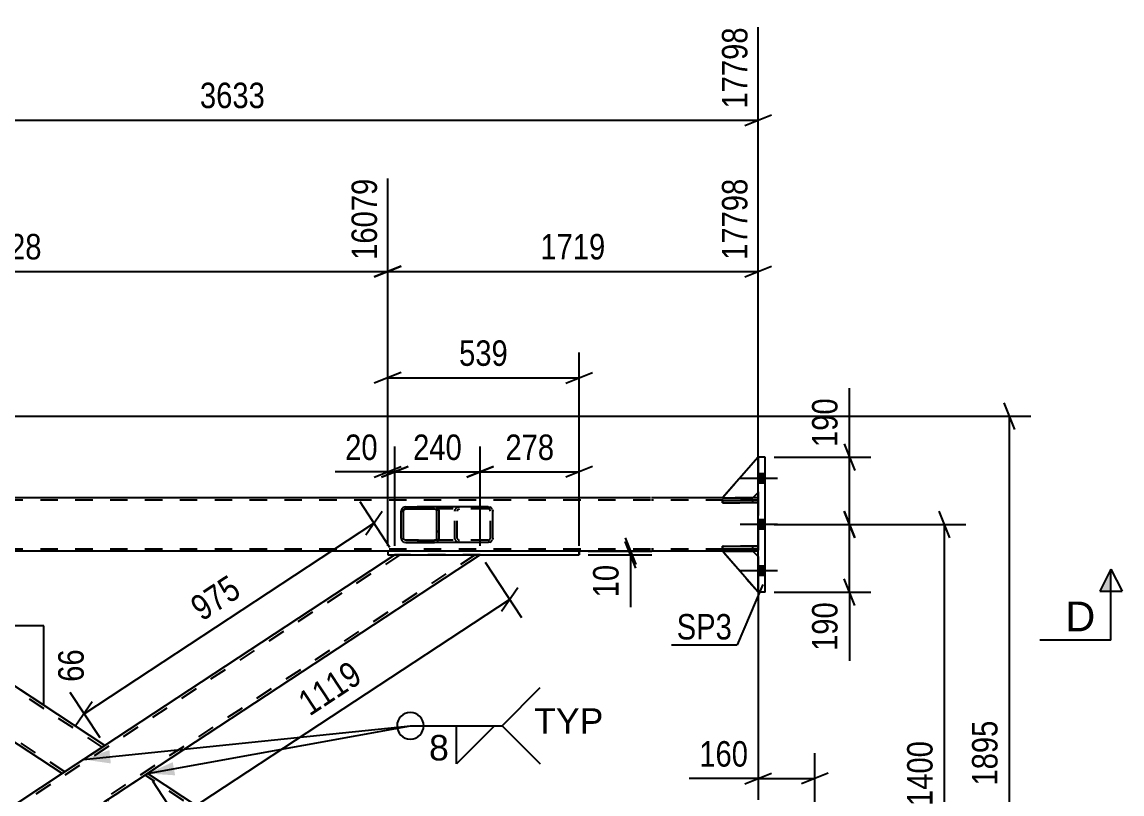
# Model space of a CAD drawing. Header units: millimetres. Extents: x -815 to 374, y -743 to 98.
# Drawn here: x -166.5 to -42.8, y -408.5 to -321.7 of the extents above; entities that cross this region are included whole.
import ezdxf

# ---------------------------------------------------------------- set-up
doc = ezdxf.new("R2010")
doc.units = ezdxf.units.MM
doc.linetypes.add('DXK_LINE_DOT2', pattern=[3.9198, 1.9599, -1.9599])
doc.styles.add('Arial', font='ARIAL.TTF', dxfattribs={"height": 0.2})
doc.styles.add('Arial Narrow', font='ARIALN.TTF', dxfattribs={"height": 0.2})

# ---------------------------------------------------------------- blocks, each defined once
blk = doc.blocks.new('Bolt-232933173-2518 - 2504')
at = {"linetype": 'Continuous'}
for points in [[(-83.7, -372.51), (-83.7, -373.55), (-82.9, -373.55), (-82.9, -372.51)], [(-83.7, -372.51), (-83.7, -373.55), (-82.9, -373.55), (-82.9, -372.51)], [(-83.7, -372.51), (-83.7, -373.55), (-82.9, -373.55), (-82.9, -372.51)], [(-83.7, -377.71), (-83.7, -378.75), (-82.9, -378.75), (-82.9, -377.71)], [(-83.7, -377.71), (-83.7, -378.75), (-82.9, -378.75), (-82.9, -377.71)], [(-83.7, -382.91), (-83.7, -383.95), (-82.9, -383.95), (-82.9, -382.91)], [(-83.7, -382.91), (-83.7, -383.95), (-82.9, -383.95), (-82.9, -382.91)], [(-83.7, -382.91), (-83.7, -383.95), (-82.9, -383.95), (-82.9, -382.91)]]:
    blk.add_hatch(color=1, dxfattribs=at).paths.add_polyline_path(points)
at = {"color": 1, "linetype": 'Continuous'}
for p, q in [((-81.5, -373.03), (-85.7, -373.03)), ((-81.5, -373.03), (-85.7, -373.03)), ((-81.5, -373.03), (-85.7, -373.03)), ((-82.9, -372.51), (-83.7, -372.51)), ((-82.9, -372.51), (-83.7, -372.51)), ((-82.9, -372.51), (-83.7, -372.51)), ((-82.9, -373.55), (-83.7, -373.55)), ((-82.9, -373.55), (-83.7, -373.55)), ((-82.9, -373.55), (-83.7, -373.55)), ((-81.5, -378.23), (-85.7, -378.23)), ((-81.5, -378.23), (-85.7, -378.23)), ((-82.9, -377.71), (-83.7, -377.71)), ((-82.9, -377.71), (-83.7, -377.71)), ((-82.9, -378.75), (-83.7, -378.75)), ((-82.9, -378.75), (-83.7, -378.75)), ((-81.5, -383.43), (-85.7, -383.43)), ((-81.5, -383.43), (-85.7, -383.43)), ((-81.5, -383.43), (-85.7, -383.43)), ((-82.9, -382.91), (-83.7, -382.91)), ((-82.9, -382.91), (-83.7, -382.91)), ((-82.9, -382.91), (-83.7, -382.91)), ((-82.9, -383.95), (-83.7, -383.95)), ((-82.9, -383.95), (-83.7, -383.95)), ((-82.9, -383.95), (-83.7, -383.95))]:
    blk.add_line(p, q, dxfattribs=at)
blk = doc.blocks.new('Part-232933173-2548 - 2504')
at = {"color": 7, "linetype": 'DXK_LINE_DOT2'}
for p, q in [((-83.7, -380.67), (-87.7, -380.67)), ((-87.7, -380.67), (-87.7, -380.99)), ((-84.3, -380.99), (-84.3, -380.67)), ((-83.7, -380.99), (-83.7, -380.67)), ((-87.7, -380.99), (-83.7, -380.99))]:
    blk.add_line(p, q, dxfattribs=at)
blk = doc.blocks.new('Part-232933173-2549 - 2504')
at = {"color": 7, "linetype": 'DXK_LINE_DOT2'}
for p, q in [((-83.7, -375.47), (-87.7, -375.47)), ((-87.7, -375.47), (-87.7, -375.79)), ((-87.7, -375.79), (-83.7, -375.79)), ((-84.3, -375.79), (-84.3, -375.47)), ((-83.7, -375.79), (-83.7, -375.47))]:
    blk.add_line(p, q, dxfattribs=at)
blk = doc.blocks.new('Part-232933173-2550 - 2504')
at = {"color": 2, "linetype": 'Continuous'}
for p, q in [((-87.7, -380.67), (-83.7, -380.67)), ((-87.7, -380.99), (-87.7, -380.67)), ((-83.7, -380.67), (-83.7, -380.99)), ((-83.7, -380.99), (-87.7, -380.99))]:
    blk.add_line(p, q, dxfattribs=at)
at = {"color": 7, "linetype": 'DXK_LINE_DOT2'}
blk.add_line((-84.3, -380.99), (-84.3, -380.67), dxfattribs=at)
blk = doc.blocks.new('Part-232933173-2551 - 2504')
at = {"color": 2, "linetype": 'Continuous'}
for p, q in [((-87.7, -375.47), (-83.7, -375.47)), ((-87.7, -375.79), (-87.7, -375.47)), ((-83.7, -375.79), (-87.7, -375.79)), ((-83.7, -375.47), (-83.7, -375.79))]:
    blk.add_line(p, q, dxfattribs=at)
at = {"color": 7, "linetype": 'DXK_LINE_DOT2'}
blk.add_line((-84.3, -375.79), (-84.3, -375.47), dxfattribs=at)
blk = doc.blocks.new('Part-232933173-2552 - 2504')
at = {"color": 7, "linetype": 'DXK_LINE_DOT2'}
for p, q in [((-87.7, -381.23), (-84.3, -381.23)), ((-83.7, -385.83), (-87.7, -381.23)), ((-84.3, -381.23), (-83.7, -381.83)), ((-83.7, -381.83), (-83.7, -385.83))]:
    blk.add_line(p, q, dxfattribs=at)
blk = doc.blocks.new('Part-232933173-2553 - 2504')
at = {"color": 2, "linetype": 'Continuous'}
for p, q in [((-87.7, -381.23), (-84.3, -381.23)), ((-83.7, -385.83), (-87.7, -381.23)), ((-84.3, -381.23), (-83.7, -381.83))]:
    blk.add_line(p, q, dxfattribs=at)
at = {"color": 7, "linetype": 'DXK_LINE_DOT2'}
blk.add_line((-83.7, -381.83), (-83.7, -385.83), dxfattribs=at)
blk = doc.blocks.new('Part-232933173-2554 - 2504')
at = {"color": 7, "linetype": 'DXK_LINE_DOT2'}
for p, q in [((-83.7, -370.63), (-87.7, -375.23)), ((-83.7, -374.63), (-83.7, -370.63)), ((-84.3, -375.23), (-83.7, -374.63)), ((-87.7, -375.23), (-84.3, -375.23))]:
    blk.add_line(p, q, dxfattribs=at)
blk = doc.blocks.new('Part-232933173-2555 - 2504')
at = {"color": 2, "linetype": 'Continuous'}
for p, q in [((-83.7, -370.63), (-87.7, -375.23)), ((-84.3, -375.23), (-83.7, -374.63)), ((-87.7, -375.23), (-84.3, -375.23))]:
    blk.add_line(p, q, dxfattribs=at)
at = {"color": 7, "linetype": 'DXK_LINE_DOT2'}
blk.add_line((-83.7, -374.63), (-83.7, -370.63), dxfattribs=at)
blk = doc.blocks.new('Part-232933173-2602 - 2504')
at = {"color": 7, "linetype": 'DXK_LINE_DOT2'}
for p, q in [((-95.8, -375.47), (-768.5, -375.47)), ((-83.7, -375.47), (-95.7, -375.47)), ((-84.3, -375.23), (-87.7, -375.23)), ((-83.7, -381.23), (-83.7, -375.23)), ((-83.7, -375.23), (-83.7, -375.23)), ((-83.7, -375.23), (-83.7, -381.23)), ((-83.7, -375.23), (-83.7, -375.23)), ((-95.8, -380.99), (-768.5, -380.99)), ((-103.8, -381.23), (-125.35, -381.23)), ((-83.7, -380.99), (-95.7, -380.99)), ((-84.3, -381.23), (-87.7, -381.23)), ((-83.7, -381.23), (-83.7, -381.23)), ((-83.7, -381.23), (-83.7, -381.23))]:
    blk.add_line(p, q, dxfattribs=at)
at = {"color": 2, "linetype": 'Continuous'}
for p, q in [((-95.8, -375.23), (-622.38, -375.23)), ((-87.7, -375.23), (-95.7, -375.23)), ((-83.7, -375.23), (-84.3, -375.23)), ((-125.35, -381.23), (-188.94, -381.23)), ((-95.8, -381.23), (-103.8, -381.23)), ((-87.7, -381.23), (-95.7, -381.23)), ((-83.7, -381.23), (-84.3, -381.23))]:
    blk.add_line(p, q, dxfattribs=at)
blk = doc.blocks.new('Part-232933173-3053 - 2504')
at = {"color": 7, "linetype": 'DXK_LINE_DOT2'}
for p, q in [((-123.97, -381.63), (-197.5, -429.99)), ((-115.52, -381.63), (-190.32, -430.83)), ((-114.94, -381.63), (-124.55, -381.63)), ((-157.14, -403.07), (-161.95, -406.23)), ((-152.34, -406.23), (-157.14, -409.39)), ((-197.5, -429.61), (-197.5, -430.82)), ((-189.74, -430.83), (-197.5, -430.83))]:
    blk.add_line(p, q, dxfattribs=at)
at = {"color": 2, "linetype": 'Continuous'}
for p, q in [((-124.55, -381.63), (-157.14, -403.07)), ((-114.94, -381.63), (-152.34, -406.23)), ((-161.95, -406.23), (-197.5, -429.61)), ((-157.14, -409.39), (-189.74, -430.83)), ((-197.5, -430.83), (-197.5, -430.82))]:
    blk.add_line(p, q, dxfattribs=at)
blk = doc.blocks.new('Part-232933173-3057 - 2504')
at = {"linetype": 'Continuous'}
h = blk.add_hatch(dxfattribs=at)
h.set_pattern_fill('', scale=0.7, style=0, pattern_type=0)
h.set_pattern_definition([(45, (-123.7898, -379.9305), (-1.57154, 1.57154), [])])
h.paths.add_polyline_path([(-123.83, -379.75), (-123.79, -379.93), (-123.68, -380.09), (-123.51, -380.19), (-123.32, -380.23), (-120.08, -380.23), (-119.89, -380.19), (-119.72, -380.09), (-119.61, -379.93), (-119.57, -379.75), (-119.57, -376.71), (-119.61, -376.52), (-119.72, -376.37), (-119.89, -376.26), (-120.08, -376.23), (-123.32, -376.23), (-123.51, -376.26), (-123.68, -376.37), (-123.79, -376.52), (-123.83, -376.71)])
h.paths.add_polyline_path([(-123.55, -376.62), (-123.5, -376.54), (-123.42, -376.49), (-123.32, -376.47), (-120.08, -376.47), (-119.99, -376.49), (-119.9, -376.54), (-119.85, -376.62), (-119.83, -376.71), (-119.83, -379.75), (-119.85, -379.84), (-119.9, -379.92), (-119.99, -379.97), (-120.08, -379.99), (-123.32, -379.99), (-123.42, -379.97), (-123.5, -379.92), (-123.55, -379.84), (-123.57, -379.75), (-123.57, -376.71)])
at = {"color": 2, "linetype": 'Continuous'}
for p, q in [((-123.79, -376.52), (-123.83, -376.71)), ((-123.83, -379.75), (-123.83, -376.71)), ((-123.57, -376.71), (-123.55, -376.62)), ((-123.57, -379.75), (-123.57, -376.71)), ((-123.55, -376.62), (-123.5, -376.54)), ((-123.32, -376.23), (-123.51, -376.26)), ((-123.5, -376.54), (-123.42, -376.49)), ((-123.42, -376.49), (-123.32, -376.47)), ((-123.32, -376.23), (-120.08, -376.23)), ((-123.32, -376.47), (-120.08, -376.47)), ((-114.05, -376.23), (-120.08, -376.23)), ((-119.89, -376.26), (-120.08, -376.23)), ((-120.08, -376.47), (-119.99, -376.49)), ((-119.99, -376.49), (-119.9, -376.54)), ((-119.9, -376.54), (-119.85, -376.62)), ((-119.85, -376.62), (-119.83, -376.71)), ((-119.83, -379.75), (-119.83, -376.71)), ((-119.57, -376.71), (-119.61, -376.52)), ((-119.57, -379.75), (-119.57, -376.71)), ((-114.05, -376.23), (-113.86, -376.26)), ((-113.58, -376.52), (-113.54, -376.71)), ((-113.54, -379.75), (-113.54, -376.71)), ((-123.83, -379.75), (-123.79, -379.93)), ((-123.55, -379.84), (-123.57, -379.75)), ((-123.5, -379.92), (-123.55, -379.84)), ((-123.51, -380.19), (-123.32, -380.23)), ((-123.42, -379.97), (-123.5, -379.92)), ((-123.32, -379.99), (-123.42, -379.97)), ((-123.32, -379.99), (-120.08, -379.99)), ((-123.32, -380.23), (-120.08, -380.23)), ((-119.99, -379.97), (-120.08, -379.99)), ((-120.08, -380.23), (-119.89, -380.19)), ((-114.05, -380.23), (-120.08, -380.23)), ((-119.9, -379.92), (-119.99, -379.97)), ((-119.85, -379.84), (-119.9, -379.92)), ((-119.83, -379.75), (-119.85, -379.84)), ((-119.61, -379.93), (-119.57, -379.75)), ((-113.86, -380.19), (-114.05, -380.23)), ((-113.54, -379.75), (-113.58, -379.93))]:
    blk.add_line(p, q, dxfattribs=at)
at = {"color": 7, "linetype": 'DXK_LINE_DOT2'}
for p, q in [((-120.08, -376.23), (-123.32, -376.23)), ((-114.05, -376.47), (-123.32, -376.47)), ((-117.8, -376.71), (-117.76, -376.52)), ((-117.8, -379.75), (-117.8, -376.71)), ((-117.52, -376.62), (-117.54, -376.71)), ((-117.54, -379.75), (-117.54, -376.71)), ((-117.47, -376.54), (-117.52, -376.62)), ((-117.48, -376.26), (-117.29, -376.23)), ((-117.47, -376.54), (-117.44, -376.52)), ((-117.44, -376.52), (-117.38, -376.49)), ((-117.38, -376.49), (-117.29, -376.47)), ((-113.95, -376.49), (-114.05, -376.47)), ((-113.87, -376.54), (-113.95, -376.49)), ((-113.82, -376.62), (-113.87, -376.54)), ((-113.8, -376.71), (-113.82, -376.62)), ((-113.8, -379.75), (-113.8, -376.71)), ((-114.05, -379.99), (-123.32, -379.99)), ((-120.08, -380.23), (-123.32, -380.23)), ((-117.76, -379.93), (-117.8, -379.75)), ((-117.54, -379.75), (-117.52, -379.84)), ((-117.52, -379.84), (-117.47, -379.92)), ((-117.29, -380.23), (-117.48, -380.19)), ((-117.47, -379.92), (-117.38, -379.97)), ((-117.38, -379.97), (-117.29, -379.99)), ((-114.05, -379.99), (-113.95, -379.97)), ((-113.95, -379.97), (-113.87, -379.92)), ((-113.87, -379.92), (-113.82, -379.84)), ((-113.82, -379.84), (-113.8, -379.75))]:
    blk.add_line(p, q, dxfattribs=at)
at = {"color": 2, "linetype": 'Continuous'}
for centre, start, end in [((-123.34, -376.73), 110.7583, 155.68), ((-120.06, -376.73), 24.32, 69.2417), ((-114.03, -376.73), 24.32, 69.2417), ((-123.34, -379.73), 204.32, 249.2417), ((-120.06, -379.73), 290.7583, 335.68), ((-114.03, -379.73), 290.7583, 335.68)]:
    blk.add_arc(centre, 0.496, start, end, dxfattribs=at)
at = {"color": 7, "linetype": 'DXK_LINE_DOT2'}
for centre, start, end in [((-117.31, -376.73), 110.7583, 155.68), ((-117.31, -379.73), 204.32, 249.2417)]:
    blk.add_arc(centre, 0.496, start, end, dxfattribs=at)
blk = doc.blocks.new('Part-232933173-2791 - 2504')
at = {"color": 2, "linetype": 'Continuous'}
for p, q in [((-125.35, -381.23), (-125.35, -381.63)), ((-103.8, -381.23), (-125.35, -381.23)), ((-125.35, -381.63), (-103.8, -381.63)), ((-103.8, -381.23), (-103.8, -381.63)), ((-103.8, -381.23), (-103.8, -381.23)), ((-103.8, -381.63), (-103.8, -381.63))]:
    blk.add_line(p, q, dxfattribs=at)
at = {"color": 7, "linetype": 'DXK_LINE_DOT2'}
for p, q in [((-125.35, -381.23), (-125.35, -381.63)), ((-103.8, -381.63), (-103.8, -381.23)), ((-103.8, -381.23), (-103.8, -381.23)), ((-103.8, -381.63), (-103.8, -381.63))]:
    blk.add_line(p, q, dxfattribs=at)
blk = doc.blocks.new('Part-232933173-2852 - 2504')
at = {"color": 7, "linetype": 'DXK_LINE_DOT2'}
for p, q in [((-197.5, -382.84), (-197.5, -381.63)), ((-197.5, -381.63), (-189.74, -381.63)), ((-157.44, -403.26), (-190.32, -381.63)), ((-161.66, -406.04), (-197.5, -382.46)), ((-157.73, -403.45), (-157.73, -403.45)), ((-157.44, -403.26), (-157.5, -403.3)), ((-157.46, -403.27), (-157.5, -403.3)), ((-157.5, -403.3), (-157.5, -403.3))]:
    blk.add_line(p, q, dxfattribs=at)
at = {"color": 2, "linetype": 'Continuous'}
for p, q in [((-157.14, -403.07), (-189.74, -381.63)), ((-161.95, -406.23), (-197.5, -382.84)), ((-157.14, -403.07), (-161.95, -406.23))]:
    blk.add_line(p, q, dxfattribs=at)
blk = doc.blocks.new('Part-232933173-2880 - 2504')
at = {"color": 2, "linetype": 'Continuous'}
for p, q in [((-83.7, -385.83), (-83.7, -370.63)), ((-82.9, -370.63), (-83.7, -370.63)), ((-82.9, -385.83), (-82.9, -370.63)), ((-82.9, -385.83), (-83.7, -385.83))]:
    blk.add_line(p, q, dxfattribs=at)
at = {"color": 7, "linetype": 'DXK_LINE_DOT2'}
for p, q in [((-83.7, -370.63), (-83.7, -385.83)), ((-82.9, -370.63), (-82.9, -370.63)), ((-82.9, -385.83), (-82.9, -370.63)), ((-82.9, -385.83), (-82.9, -385.83))]:
    blk.add_line(p, q, dxfattribs=at)
blk = doc.blocks.new('Part-232933173-3048 - 2504')
at = {"color": 2, "linetype": 'Continuous'}
for p, q in [((-157.14, -409.39), (-152.34, -406.23)), ((-114.94, -430.83), (-152.34, -406.23)), ((-124.55, -430.83), (-157.14, -409.39))]:
    blk.add_line(p, q, dxfattribs=at)
at = {"color": 7, "linetype": 'DXK_LINE_DOT2'}
for p, q in [((-152.38, -406.26), (-152.92, -406.61)), ((-152.92, -406.61), (-152.92, -406.61)), ((-115.52, -430.83), (-152.63, -406.42)), ((-156.85, -409.2), (-156.83, -409.18)), ((-123.97, -430.83), (-156.85, -409.2)), ((-156.56, -409), (-156.56, -409)), ((-124.55, -430.83), (-114.94, -430.83))]:
    blk.add_line(p, q, dxfattribs=at)
blk = doc.blocks.new('StraightDimension-232933173-3098 - 2504')
at = {"color": 7, "linetype": 'Continuous'}
for p, q in [((-83.7, -382.23), (-83.7, -409.2)), ((-77.32, -430.23), (-77.32, -403.95)), ((-83.7, -406.8), (-91.44, -406.8)), ((-83.7, -406.8), (-91.44, -406.8)), ((-85.2, -407.4), (-82.2, -406.2)), ((-83.7, -406.8), (-77.32, -406.8)), ((-75.82, -406.2), (-78.82, -407.4))]:
    blk.add_line(p, q, dxfattribs=at)
at = {"color": 0}
blk.add_wipeout([(-84.23, -406.05), (-84.23, -401.85), (-90.91, -401.85), (-90.91, -406.05)], dxfattribs=at)
at = {"color": 3, "style": 'Arial Narrow'}
blk.add_text('160', height=2.863, dxfattribs=at).set_placement((-90.31, -405.45))
blk = doc.blocks.new('StraightDimension-232933173-3076 - 2504')
at = {"color": 7, "linetype": 'Continuous'}
for p, q in [((-125.35, -380.63), (-125.35, -358.87)), ((-103.8, -380.63), (-103.8, -358.87)), ((-123.85, -361.12), (-126.85, -362.32)), ((-105.3, -362.32), (-102.3, -361.12)), ((-125.35, -361.72), (-103.8, -361.72))]:
    blk.add_line(p, q, dxfattribs=at)
at = {"color": 0}
blk.add_wipeout([(-111.23, -360.97), (-111.23, -356.77), (-117.92, -356.77), (-117.92, -360.97)], dxfattribs=at)
at = {"color": 3, "style": 'Arial Narrow'}
blk.add_text('539', height=2.863, dxfattribs=at).set_placement((-117.32, -360.37))
blk = doc.blocks.new('StraightDimension-232933173-3255 - 2504')
at = {"color": 7, "linetype": 'Continuous'}
for p, q in [((-201.9, -371.83), (-201.9, -322.29)), ((-83.7, -374.23), (-83.7, -322.29)), ((-200.4, -332.13), (-203.4, -333.33)), ((-85.2, -333.33), (-82.2, -332.13)), ((-201.9, -332.73), (-83.7, -332.73))]:
    blk.add_line(p, q, dxfattribs=at)
at = {"color": 0}
blk.add_wipeout([(-138.55, -331.98), (-138.55, -327.78), (-147.06, -327.78), (-147.06, -331.98)], dxfattribs=at)
at = {"color": 3, "style": 'Arial Narrow'}
blk.add_text('3633', height=2.863, dxfattribs=at).set_placement((-146.46, -331.38))
at = {"color": 0, "linetype": 'Continuous'}
blk.add_wipeout([(-84.3, -321.69), (-88.5, -321.69), (-88.5, -332.03), (-84.3, -332.03)], dxfattribs=at)
at = {"color": 3, "linetype": 'Continuous', "style": 'Arial Narrow'}
blk.add_text('17798', height=2.863, rotation=90.0002, dxfattribs=at).set_placement((-84.9, -331.43))
blk = doc.blocks.new('StraightDimension-232933173-3352 - 2504')
at = {"color": 7, "linetype": 'Continuous'}
for p, q in [((-98.64, -379.73), (-97.44, -382.73)), ((-97.44, -383.13), (-98.64, -380.13)), ((-102.8, -381.23), (-95.64, -381.23)), ((-102.8, -381.63), (-95.64, -381.63)), ((-98.04, -381.63), (-98.04, -381.23)), ((-98.04, -381.63), (-98.04, -387.53)), ((-98.04, -381.63), (-98.04, -387.53))]:
    blk.add_line(p, q, dxfattribs=at)
at = {"color": 0}
blk.add_wipeout([(-98.79, -382.15), (-102.99, -382.15), (-102.99, -387.01), (-98.79, -387.01)], dxfattribs=at)
at = {"color": 3, "style": 'Arial Narrow'}
blk.add_text('10', height=2.863, rotation=90.0002, dxfattribs=at).set_placement((-99.39, -386.41))
blk = doc.blocks.new('AngleDimension-232933173-34033 - 2504')
at = {"color": 7, "linetype": 'Continuous'}
for p, q in [((-173.03, -392.62), (-177.57, -389.63)), ((-164.03, -389.63), (-177.57, -389.63)), ((-164.03, -398.53), (-177.57, -389.63)), ((-164.03, -398.53), (-164.03, -389.63))]:
    blk.add_line(p, q, dxfattribs=at)
at = {"color": 0}
for points in [[(-167.46, -388.73), (-167.46, -384.53), (-174.14, -384.53), (-174.14, -388.73)], [(-158.93, -391.66), (-163.13, -391.66), (-163.13, -396.51), (-158.93, -396.51)]]:
    blk.add_wipeout(points, dxfattribs=at)
at = {"color": 3, "style": 'Arial Narrow'}
blk.add_text('100', height=2.863, dxfattribs=at).set_placement((-173.54, -388.13))
blk.add_text('66', height=2.863, rotation=90.0002, dxfattribs=at).set_placement((-159.53, -395.91))
blk = doc.blocks.new('StraightDimension-232933173-4489 - 2504')
at = {"color": 7, "linetype": 'Continuous'}
for p, q in [((-74.02, -376.73), (-72.82, -379.73)), ((-81.9, -378.23), (-71.02, -378.23)), ((-73.42, -385.83), (-73.42, -378.23)), ((-72.82, -387.33), (-74.02, -384.33)), ((-81.9, -385.83), (-71.02, -385.83)), ((-73.42, -385.83), (-73.42, -393.56)), ((-73.42, -385.83), (-73.42, -393.56))]:
    blk.add_line(p, q, dxfattribs=at)
at = {"color": 0}
blk.add_wipeout([(-74.17, -386.35), (-78.37, -386.35), (-78.37, -393.04), (-74.17, -393.04)], dxfattribs=at)
at = {"color": 3, "style": 'Arial Narrow'}
blk.add_text('190', height=2.863, rotation=90.0002, dxfattribs=at).set_placement((-74.77, -392.44))
blk = doc.blocks.new('StraightDimension-232933173-4497 - 2504')
at = {"color": 7, "linetype": 'Continuous'}
for p, q in [((-73.42, -370.63), (-73.42, -362.89)), ((-73.42, -370.63), (-73.42, -362.89)), ((-74.02, -369.13), (-72.82, -372.13)), ((-81.9, -370.63), (-71.02, -370.63)), ((-73.42, -378.23), (-73.42, -370.63)), ((-72.82, -379.73), (-74.02, -376.73)), ((-81.9, -378.23), (-71.02, -378.23))]:
    blk.add_line(p, q, dxfattribs=at)
at = {"color": 0}
blk.add_wipeout([(-74.17, -363.42), (-78.37, -363.42), (-78.37, -370.1), (-74.17, -370.1)], dxfattribs=at)
at = {"color": 3, "style": 'Arial Narrow'}
blk.add_text('190', height=2.863, rotation=90.0002, dxfattribs=at).set_placement((-74.77, -369.5))
blk = doc.blocks.new('StraightDimension-232933173-4506 - 2504')
at = {"color": 7, "linetype": 'Continuous'}
for p, q in [((-62.13, -379.73), (-63.33, -376.73)), ((-81.9, -378.23), (-60.33, -378.23)), ((-62.73, -434.23), (-62.73, -378.23)), ((-63.33, -432.73), (-62.13, -435.73)), ((-75.52, -434.23), (-60.33, -434.23))]:
    blk.add_line(p, q, dxfattribs=at)
at = {"color": 0}
blk.add_wipeout([(-63.48, -401.97), (-67.68, -401.97), (-67.68, -410.48), (-63.48, -410.48)], dxfattribs=at)
at = {"color": 3, "style": 'Arial Narrow'}
blk.add_text('1400', height=2.863, rotation=90.0002, dxfattribs=at).set_placement((-64.08, -409.88))
blk = doc.blocks.new('StraightDimension-232933173-4528 - 2504')
at = {"color": 7, "linetype": 'Continuous'}
for p, q in [((-54.83, -367.53), (-56.03, -364.53)), ((-191.1, -366.03), (-53.03, -366.03)), ((-55.43, -441.83), (-55.43, -366.03))]:
    blk.add_line(p, q, dxfattribs=at)
at = {"color": 0}
blk.add_wipeout([(-56.18, -399.67), (-60.38, -399.67), (-60.38, -408.18), (-56.18, -408.18)], dxfattribs=at)
at = {"color": 3, "style": 'Arial Narrow'}
blk.add_text('1895', height=2.863, rotation=90.0002, dxfattribs=at).set_placement((-56.78, -407.58))
blk = doc.blocks.new('StraightDimension-232933173-26849 - 2504')
at = {"color": 7, "linetype": 'Continuous'}
for p, q in [((-125.1, -380.79), (-128.46, -375.68)), ((-127.82, -379.38), (-125.97, -376.73)), ((-159.49, -399.5), (-126.9, -378.06)), ((-157.69, -402.23), (-161.06, -397.12)), ((-158.57, -398.17), (-160.42, -400.82))]:
    blk.add_line(p, q, dxfattribs=at)
at = {"color": 0}
blk.add_wipeout([(-140.81, -386.31), (-143.12, -382.8), (-148.71, -386.48), (-146.4, -389.99)], dxfattribs=at)
at = {"color": 3, "style": 'Arial Narrow'}
blk.add_text('975', height=2.863, rotation=33.3347, dxfattribs=at).set_placement((-146.23, -389.16))
blk = doc.blocks.new('StraightDimension-232933173-22956 - 2504')
at = {"color": 7, "linetype": 'Continuous'}
for p, q in [((-114.94, -380.63), (-114.94, -369.46)), ((-103.8, -380.63), (-103.8, -369.46)), ((-116.44, -372.91), (-113.44, -371.71)), ((-102.3, -371.71), (-105.3, -372.91)), ((-114.94, -372.31), (-103.8, -372.31))]:
    blk.add_line(p, q, dxfattribs=at)
at = {"color": 0}
blk.add_wipeout([(-106.03, -371.56), (-106.03, -367.36), (-112.71, -367.36), (-112.71, -371.56)], dxfattribs=at)
at = {"color": 3, "style": 'Arial Narrow'}
blk.add_text('278', height=2.863, dxfattribs=at).set_placement((-112.11, -370.96))
blk = doc.blocks.new('StraightDimension-232933173-22957 - 2504')
at = {"color": 7, "linetype": 'Continuous'}
for p, q in [((-124.55, -380.63), (-124.55, -369.46)), ((-114.94, -380.63), (-114.94, -369.46)), ((-126.05, -372.91), (-123.05, -371.71)), ((-113.44, -371.71), (-116.44, -372.91)), ((-124.55, -372.31), (-114.94, -372.31))]:
    blk.add_line(p, q, dxfattribs=at)
at = {"color": 0}
blk.add_wipeout([(-116.4, -371.56), (-116.4, -367.36), (-123.09, -367.36), (-123.09, -371.56)], dxfattribs=at)
at = {"color": 3, "style": 'Arial Narrow'}
blk.add_text('240', height=2.863, dxfattribs=at).set_placement((-122.49, -370.96))
blk = doc.blocks.new('StraightDimension-232933173-22958 - 2504')
at = {"color": 7, "linetype": 'Continuous'}
for p, q in [((-125.35, -380.63), (-125.35, -369.46)), ((-124.55, -380.63), (-124.55, -369.46)), ((-126.85, -372.91), (-123.85, -371.71)), ((-123.05, -371.71), (-126.05, -372.91)), ((-125.35, -372.31), (-131.26, -372.31)), ((-125.35, -372.31), (-131.26, -372.31)), ((-125.35, -372.31), (-124.55, -372.31))]:
    blk.add_line(p, q, dxfattribs=at)
at = {"color": 0}
blk.add_wipeout([(-125.87, -371.56), (-125.87, -367.36), (-130.73, -367.36), (-130.73, -371.56)], dxfattribs=at)
at = {"color": 3, "style": 'Arial Narrow'}
blk.add_text('20', height=2.863, dxfattribs=at).set_placement((-130.13, -370.96))
blk = doc.blocks.new('StraightDimension-232933173-25113 - 2504')
at = {"color": 7, "linetype": 'Continuous'}
for p, q in [((-125.35, -380.23), (-125.35, -339.31)), ((-83.7, -374.23), (-83.7, -339.31)), ((-123.85, -349.15), (-126.85, -350.35)), ((-125.35, -349.75), (-83.7, -349.75)), ((-85.2, -350.35), (-82.2, -349.15))]:
    blk.add_line(p, q, dxfattribs=at)
at = {"color": 0}
blk.add_wipeout([(-100.27, -349), (-100.27, -344.8), (-108.78, -344.8), (-108.78, -349)], dxfattribs=at)
at = {"color": 3, "style": 'Arial Narrow'}
blk.add_text('1719', height=2.863, dxfattribs=at).set_placement((-108.18, -348.4))
at = {"color": 0, "linetype": 'Continuous'}
blk.add_wipeout([(-84.3, -338.71), (-88.5, -338.71), (-88.5, -349.05), (-84.3, -349.05)], dxfattribs=at)
at = {"color": 3, "linetype": 'Continuous', "style": 'Arial Narrow'}
blk.add_text('17798', height=2.863, rotation=90.0002, dxfattribs=at).set_placement((-84.9, -348.45))
blk = doc.blocks.new('StraightDimension-232933173-25114 - 2504')
at = {"color": 7, "linetype": 'Continuous'}
for p, q in [((-210.48, -380.23), (-210.48, -339.31)), ((-125.35, -380.23), (-125.35, -339.31)), ((-208.98, -349.15), (-211.98, -350.35)), ((-210.48, -349.75), (-125.35, -349.75)), ((-126.85, -350.35), (-123.85, -349.15))]:
    blk.add_line(p, q, dxfattribs=at)
at = {"color": 0}
blk.add_wipeout([(-163.66, -349), (-163.66, -344.8), (-172.17, -344.8), (-172.17, -349)], dxfattribs=at)
at = {"color": 3, "style": 'Arial Narrow'}
blk.add_text('2128', height=2.863, dxfattribs=at).set_placement((-171.57, -348.4))
at = {"color": 0, "linetype": 'Continuous'}
blk.add_wipeout([(-125.95, -338.71), (-130.15, -338.71), (-130.15, -349.05), (-125.95, -349.05)], dxfattribs=at)
at = {"color": 3, "linetype": 'Continuous', "style": 'Arial Narrow'}
blk.add_text('16079', height=2.863, rotation=90.0002, dxfattribs=at).set_placement((-126.55, -348.45))
blk = doc.blocks.new('StraightDimension-232933173-26859 - 2504')
at = {"color": 7, "linetype": 'Continuous'}
for p, q in [((-114.39, -382.46), (-110.32, -388.66)), ((-112.56, -387.98), (-110.71, -385.32)), ((-149.04, -411.25), (-111.64, -386.65)), ((-151.79, -407.06), (-147.72, -413.25)), ((-148.11, -409.92), (-149.96, -412.58))]:
    blk.add_line(p, q, dxfattribs=at)
at = {"color": 0}
blk.add_wipeout([(-127.19, -395.98), (-129.5, -392.48), (-136.61, -397.15), (-134.3, -400.66)], dxfattribs=at)
at = {"color": 3, "style": 'Arial Narrow'}
blk.add_text('1119', height=2.863, rotation=33.3347, dxfattribs=at).set_placement((-134.13, -399.83))
blk = doc.blocks.new('Mark-232933173-2876 - 2504')
at = {"color": 0}
blk.add_wipeout([(-86.64, -391.15), (-86.64, -388.15), (-92.85, -388.15), (-92.85, -391.15)], dxfattribs=at)
blk.add_wipeout([(-86.64, -391.15), (-86.64, -388.15), (-92.85, -388.15), (-92.85, -391.15)], dxfattribs=at)
at = {"color": 30, "linetype": 'Continuous'}
for p in [(-83.18, -384.98), (-93.45, -391.75)]:
    blk.add_line(p, (-86.04, -391.75), dxfattribs=at)
at = {"color": 3, "style": 'Arial Narrow'}
blk.add_text('SP3', height=2.863, dxfattribs=at).set_placement((-92.85, -391.15))
blk = doc.blocks.new('SectionMark-232933173-4717 - 2504')
at = {"linetype": 'Continuous'}
blk.add_hatch(color=6, dxfattribs=at).paths.add_polyline_path([(-44.03, -385.73), (-45.28, -385.73), (-44.03, -383.23)])
at = {"color": 6, "linetype": 'Continuous'}
for p, q in [((-44.03, -383.23), (-45.28, -385.73)), ((-44.03, -391.23), (-44.03, -383.23)), ((-44.03, -383.23), (-42.78, -385.73)), ((-45.28, -385.73), (-42.78, -385.73)), ((-44.03, -391.23), (-52.03, -391.23))]:
    blk.add_line(p, q, dxfattribs=at)
at = {"color": 0, "linetype": 'Continuous'}
blk.add_wipeout([(-45.78, -390.23), (-45.78, -386.73), (-49.15, -386.73), (-49.15, -390.23)], dxfattribs=at)
at = {"color": 3, "linetype": 'Continuous', "style": 'Arial'}
blk.add_text('D', height=3.34, dxfattribs=at).set_placement((-49.15, -390.23))
blk = doc.blocks.new('WeldMark-232933173-4734 - 2504')
at = {"linetype": 'Continuous'}
for points in [[(-156.48, -405.09), (-159.55, -404.65), (-156.64, -403.59)], [(-149.25, -406.43), (-152.34, -406.23), (-149.52, -404.95)]]:
    blk.add_hatch(color=30, dxfattribs=at).paths.add_polyline_path(points)
at = {"color": 3, "linetype": 'Continuous'}
for p, q in [((-112.48, -400.86), (-108.19, -396.57)), ((-117.62, -400.86), (-113.33, -400.86)), ((-113.33, -400.86), (-117.62, -405.14)), ((-117.62, -405.14), (-117.62, -400.86)), ((-112.48, -400.86), (-108.19, -405.14))]:
    blk.add_line(p, q, dxfattribs=at)
at = {"color": 30, "linetype": 'Continuous'}
for p, q in [((-159.55, -404.65), (-122.8, -400.86)), ((-152.34, -406.23), (-122.8, -400.86)), ((-122.8, -400.86), (-112.48, -400.86))]:
    blk.add_line(p, q, dxfattribs=at)
at = {"color": 3, "linetype": 'Continuous'}
blk.add_arc((-122.8, -400.86), 1.5, 90, 270, dxfattribs=at)
at = {"color": 0}
blk.add_wipeout([(-118.28, -404.96), (-118.28, -401.56), (-120.9, -401.56), (-120.9, -404.96)], dxfattribs=at)
at = {"color": 3, "linetype": 'Continuous'}
blk.add_arc((-122.8, -400.86), 1.5, 270, 90, dxfattribs=at)
at = {"color": 3, "style": 'Arial'}
blk.add_text('8', height=2.87, dxfattribs=at).set_placement((-120.7, -404.76))
at = {"color": 0, "linetype": 'Continuous'}
blk.add_wipeout([(-101.1, -401.76), (-101.1, -398.76), (-108.88, -398.76), (-108.88, -401.76)], dxfattribs=at)
blk.add_wipeout([(-101.1, -401.76), (-101.1, -398.76), (-108.88, -398.76), (-108.88, -401.76)], dxfattribs=at)
at = {"color": 3, "linetype": 'Continuous', "style": 'Arial'}
blk.add_text('TYP', height=2.865, dxfattribs=at).set_placement((-108.88, -401.76))

msp = doc.modelspace()

# ---------------------------------------------------------------- block references
for name in ['Part-232933173-2554 - 2504', 'Part-232933173-2555 - 2504', 'Part-232933173-2880 - 2504', 'Bolt-232933173-2518 - 2504', 'Part-232933173-2602 - 2504', 'Part-232933173-2549 - 2504', 'Part-232933173-2551 - 2504', 'Part-232933173-3057 - 2504', 'Part-232933173-2548 - 2504', 'Part-232933173-2550 - 2504', 'Part-232933173-3053 - 2504', 'Part-232933173-2852 - 2504', 'Part-232933173-2791 - 2504', 'Part-232933173-2552 - 2504', 'Part-232933173-2553 - 2504', 'Part-232933173-3048 - 2504']:
    msp.add_blockref(name, (0, 0))

# ---------------------------------------------------------------- next in the draw order: block references
for name in ['StraightDimension-232933173-3076 - 2504', 'StraightDimension-232933173-3098 - 2504', 'AngleDimension-232933173-34033 - 2504']:
    msp.add_blockref(name, (0, 0))

# ---------------------------------------------------------------- next in the draw order: block references
for name in ['StraightDimension-232933173-3255 - 2504', 'StraightDimension-232933173-4489 - 2504', 'StraightDimension-232933173-3352 - 2504']:
    msp.add_blockref(name, (0, 0))

# ---------------------------------------------------------------- next in the draw order: block references
msp.add_blockref('StraightDimension-232933173-4497 - 2504', (0, 0))

# ---------------------------------------------------------------- next in the draw order: block references
msp.add_blockref('StraightDimension-232933173-4506 - 2504', (0, 0))

# ---------------------------------------------------------------- next in the draw order: block references
msp.add_blockref('StraightDimension-232933173-4528 - 2504', (0, 0))

# ---------------------------------------------------------------- next in the draw order: block references
for name in ['StraightDimension-232933173-22956 - 2504', 'StraightDimension-232933173-26849 - 2504', 'Mark-232933173-2876 - 2504']:
    msp.add_blockref(name, (0, 0))

# ---------------------------------------------------------------- next in the draw order: block references
for name in ['StraightDimension-232933173-22957 - 2504', 'StraightDimension-232933173-26859 - 2504']:
    msp.add_blockref(name, (0, 0))

# ---------------------------------------------------------------- next in the draw order: block references
for name in ['StraightDimension-232933173-22958 - 2504', 'SectionMark-232933173-4717 - 2504', 'WeldMark-232933173-4734 - 2504']:
    msp.add_blockref(name, (0, 0))

# ---------------------------------------------------------------- next in the draw order: block references
msp.add_blockref('StraightDimension-232933173-25113 - 2504', (0, 0))

# ---------------------------------------------------------------- next in the draw order: block references
msp.add_blockref('StraightDimension-232933173-25114 - 2504', (0, 0))

doc.saveas('drawing.dxf')
